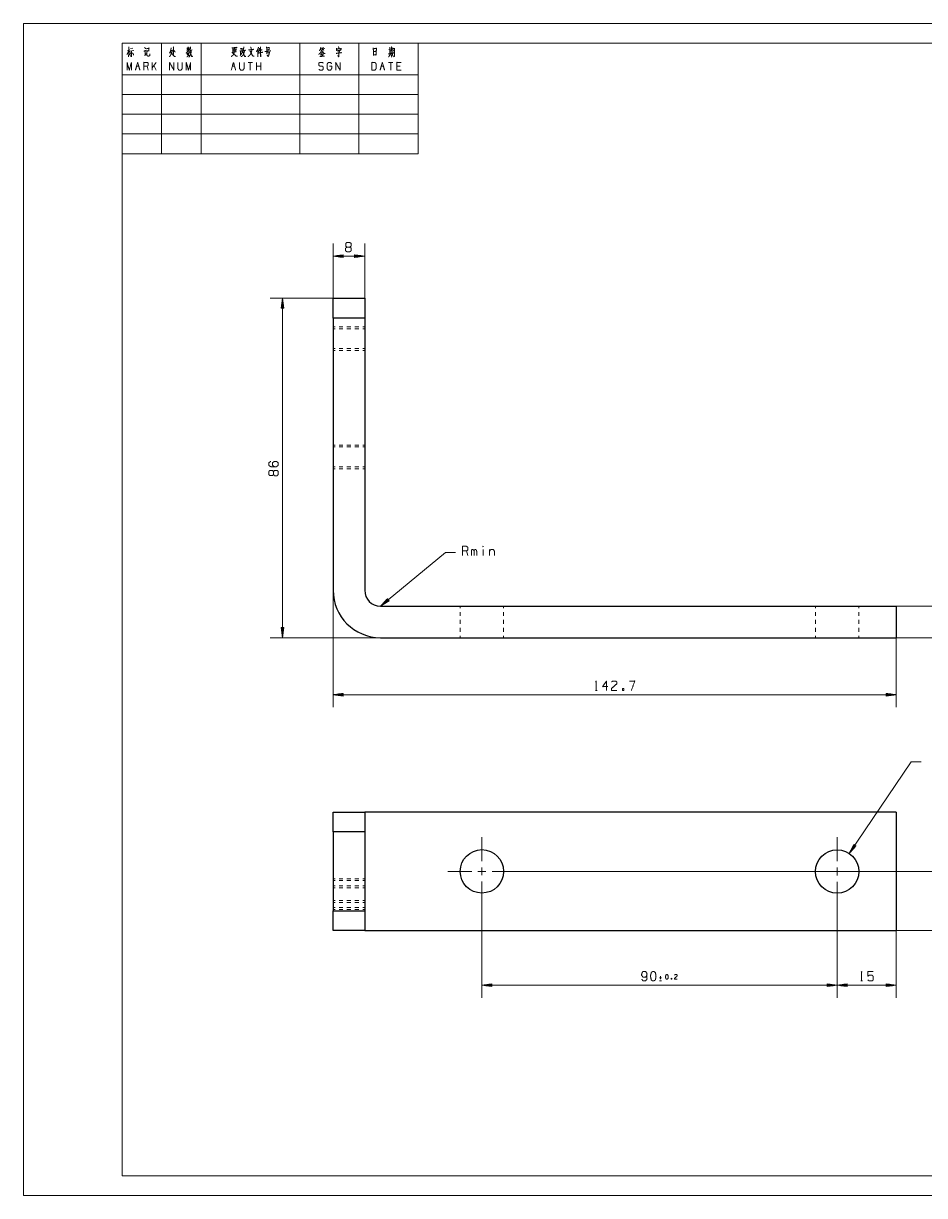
# Model space of a CAD drawing. Header units: millimetres. Extents: x 0 to 420, y 0 to 297.
# Drawn here: x 0 to 228.3, y 0 to 297 of the extents above; entities that cross this region are included whole.
import ezdxf

# ---------------------------------------------------------------- set-up
doc = ezdxf.new("R2010")
doc.units = ezdxf.units.MM
doc.layers.add('1', color=7, linetype='Continuous', true_color=0xffffff)

msp = doc.modelspace()

# ---------------------------------------------------------------- linework, layer by layer
at = {"layer": '1', "color": 132, "linetype": 'Continuous', "lineweight": 18}
for p, q in [((0, 297), (0, 0)), ((420, 297), (0, 297)), ((25, 292), (25, 264)), ((25, 292), (100, 292)), ((25, 292), (100, 292)), ((25, 292), (100, 292)), ((25, 292), (25, 5)), ((415, 292), (25, 292)), ((35, 292), (35, 264)), ((45, 292), (45, 264)), ((70, 292), (70, 264)), ((85, 292), (85, 264)), ((100, 292), (100, 264)), ((25, 284), (100, 284)), ((25, 279), (100, 279)), ((25, 274), (100, 274)), ((25, 269), (100, 269)), ((25, 264), (100, 264)), ((25, 5), (415, 5)), ((0, 0), (420, 0))]:
    msp.add_line(p, q, dxfattribs=at)
at = {"layer": '1', "color": 95, "linetype": 'Continuous', "lineweight": 18}
for p, q in [((26.34, 290.18), (26.96, 290.3)), ((26.7, 289.95), (26.92, 289.68)), ((26.99, 289.99), (27.95, 290.14)), ((27.13, 290.61), (27.71, 290.74)), ((41.34, 290.22), (42.13, 290.38)), ((42.25, 290.16), (42.79, 290.28)), ((53.17, 290.09), (53.7, 290.18)), ((54.91, 288.87), (55.37, 289.43)), ((75.25, 290.57), (75.67, 290.63)), ((75.35, 290.55), (75.45, 290.24)), ((75.83, 289.64), (75.37, 289.56)), ((75.82, 290.51), (76.35, 290.61)), ((75.98, 290.49), (76.11, 290.16)), ((92.56, 290.43), (93.43, 290.55)), ((92.84, 290.07), (93.11, 290.14)), ((92.86, 289.72), (93.09, 289.78)), ((93.6, 290.05), (93.85, 290.12)), ((28.66, 286.17), (29.22, 286.17)), ((31.62, 285.18), (31.34, 286.17)), ((33.59, 287.14), (32.63, 285.78)), ((32.63, 285.18), (32.63, 287.14)), ((33.59, 285.18), (33.04, 286.36)), ((52.94, 286.17), (53.49, 286.17)), ((58.02, 287.14), (56.9, 287.14)), ((57.46, 287.14), (57.46, 285.18)), ((59.02, 285.18), (59.02, 287.14)), ((60.14, 286.17), (59.02, 286.17)), ((60.14, 285.18), (60.14, 287.14)), ((90.65, 286.17), (91.2, 286.17)), ((93.6, 287.14), (92.49, 287.14)), ((93.05, 287.14), (93.05, 285.18)), ((95.45, 286.17), (94.61, 286.17)), ((113.51, 162.15), (113.51, 163.72)), ((116.46, 163.72), (116.46, 162.15)), ((118.06, 163.72), (118.06, 162.15)), ((112.58, 162.15), (112.24, 163.35)), ((144.9, 128), (145.33, 128)), ((161.7, 55.2), (161.14, 55.2)), ((161.14, 54.41), (161.7, 54.41)), ((161.42, 55.6), (161.42, 54.8)), ((212.17, 54.39), (212.6, 54.39))]:
    msp.add_line(p, q, dxfattribs=at)
at = {"layer": '1', "color": 13, "linetype": 'Continuous', "lineweight": 18}
for p, q in [((78.46, 227.36), (78.46, 241.22)), ((86.46, 227.36), (86.46, 241.22)), ((81, 238.38), (78.46, 238.04)), ((78.46, 238.04), (81, 237.71)), ((86.46, 238.04), (78.46, 238.04)), ((81, 238.07), (78.66, 238.07)), ((81, 238.02), (78.66, 238.02)), ((81, 238.12), (79.04, 238.12)), ((81, 237.97), (79.04, 237.97)), ((81, 238.17), (79.43, 238.17)), ((81, 237.91), (79.43, 237.91)), ((81, 238.22), (79.81, 238.22)), ((81, 237.86), (79.81, 237.86)), ((81, 238.27), (80.2, 238.27)), ((81, 237.81), (80.2, 237.81)), ((81, 238.32), (80.59, 238.32)), ((81, 237.76), (80.59, 237.76)), ((81, 238.37), (80.97, 238.37)), ((81, 238.37), (80.97, 238.37)), ((81, 237.71), (80.97, 237.71)), ((81, 237.71), (80.97, 237.71)), ((81, 237.71), (81, 238.38)), ((83.92, 238.38), (83.92, 237.71)), ((86.46, 238.04), (83.92, 238.38)), ((83.92, 238.37), (83.96, 238.37)), ((83.92, 238.37), (83.96, 238.37)), ((83.92, 238.32), (84.34, 238.32)), ((83.92, 238.27), (84.73, 238.27)), ((83.92, 238.22), (85.11, 238.22)), ((83.92, 238.17), (85.5, 238.17)), ((83.92, 238.12), (85.89, 238.12)), ((83.92, 238.07), (86.27, 238.07)), ((83.92, 237.71), (86.46, 238.04)), ((83.92, 238.02), (86.27, 238.02)), ((83.92, 237.97), (85.89, 237.97)), ((83.92, 237.91), (85.5, 237.91)), ((83.92, 237.86), (85.11, 237.86)), ((83.92, 237.81), (84.73, 237.81)), ((83.92, 237.76), (84.34, 237.76)), ((83.92, 237.71), (83.96, 237.71)), ((83.92, 237.71), (83.96, 237.71)), ((78.46, 227.36), (62.47, 227.36)), ((65.64, 227.36), (65.31, 224.82)), ((65.47, 224.82), (65.47, 226.01)), ((65.52, 224.82), (65.52, 226.39)), ((65.57, 224.82), (65.57, 226.78)), ((65.62, 224.82), (65.62, 227.16)), ((65.98, 224.82), (65.64, 227.36)), ((65.64, 227.36), (65.64, 141.36)), ((65.67, 224.82), (65.67, 227.16)), ((65.72, 224.82), (65.72, 226.78)), ((65.77, 224.82), (65.77, 226.39)), ((65.82, 224.82), (65.82, 226.01)), ((65.31, 224.82), (65.31, 224.85)), ((65.31, 224.82), (65.31, 224.85)), ((65.31, 224.82), (65.98, 224.82)), ((65.36, 224.82), (65.36, 225.23)), ((65.42, 224.82), (65.42, 225.62)), ((65.87, 224.82), (65.87, 225.62)), ((65.92, 224.82), (65.92, 225.23)), ((65.97, 224.82), (65.97, 224.85)), ((65.97, 224.82), (65.97, 224.85)), ((106.93, 162.96), (90.46, 149.36)), ((109.47, 162.96), (106.93, 162.96)), ((78.46, 153.36), (78.46, 123.74)), ((92.21, 151.23), (90.46, 149.36)), ((90.46, 149.36), (92.64, 150.72)), ((92.41, 150.99), (90.6, 149.5)), ((92.44, 150.95), (90.63, 149.46)), ((92.37, 151.03), (90.86, 149.78)), ((92.47, 150.92), (90.96, 149.67)), ((92.34, 151.07), (91.13, 150.07)), ((92.5, 150.88), (91.29, 149.87)), ((92.31, 151.11), (91.39, 150.35)), ((92.54, 150.84), (91.62, 150.08)), ((92.28, 151.15), (91.66, 150.64)), ((92.24, 151.19), (91.92, 150.92)), ((92.57, 150.8), (91.95, 150.29)), ((92.21, 151.23), (92.19, 151.21)), ((92.21, 151.23), (92.19, 151.21)), ((92.64, 150.72), (92.21, 151.23)), ((92.6, 150.76), (92.28, 150.49)), ((92.63, 150.72), (92.61, 150.7)), ((92.63, 150.72), (92.61, 150.7)), ((221.14, 149.36), (238.2, 149.36)), ((65.31, 143.9), (65.31, 143.86)), ((65.31, 143.9), (65.31, 143.86)), ((65.31, 143.9), (65.64, 141.36)), ((65.98, 143.9), (65.31, 143.9)), ((65.36, 143.9), (65.36, 143.48)), ((65.42, 143.9), (65.42, 143.09)), ((65.47, 143.9), (65.47, 142.71)), ((65.52, 143.9), (65.52, 142.32)), ((65.57, 143.9), (65.57, 141.93)), ((65.62, 143.9), (65.62, 141.55)), ((65.64, 141.36), (65.98, 143.9)), ((65.67, 143.9), (65.67, 141.55)), ((65.72, 143.9), (65.72, 141.93)), ((65.77, 143.9), (65.77, 142.32)), ((65.82, 143.9), (65.82, 142.71)), ((65.87, 143.9), (65.87, 143.09)), ((65.92, 143.9), (65.92, 143.48)), ((65.97, 143.9), (65.97, 143.86)), ((65.97, 143.9), (65.97, 143.86)), ((90.46, 141.36), (62.47, 141.36)), ((221.14, 141.36), (221.14, 123.74)), ((221.14, 141.36), (238.2, 141.36)), ((81, 127.25), (78.46, 126.91)), ((78.46, 126.91), (81, 126.58)), ((221.14, 126.91), (78.46, 126.91)), ((81, 126.94), (78.66, 126.94)), ((81, 126.89), (78.66, 126.89)), ((81, 126.99), (79.04, 126.99)), ((81, 126.83), (79.04, 126.83)), ((81, 127.04), (79.43, 127.04)), ((81, 126.78), (79.43, 126.78)), ((81, 127.09), (79.81, 127.09)), ((81, 126.73), (79.81, 126.73)), ((81, 127.14), (80.2, 127.14)), ((81, 126.68), (80.2, 126.68)), ((81, 127.19), (80.59, 127.19)), ((81, 126.63), (80.59, 126.63)), ((81, 127.24), (80.97, 127.24)), ((81, 127.24), (80.97, 127.24)), ((81, 126.58), (80.97, 126.58)), ((81, 126.58), (80.97, 126.58)), ((81, 126.58), (81, 127.25)), ((218.6, 127.25), (218.6, 126.58)), ((221.14, 126.91), (218.6, 127.25)), ((218.6, 127.24), (218.63, 127.24)), ((218.6, 127.24), (218.63, 127.24)), ((218.6, 127.19), (219.01, 127.19)), ((218.6, 127.14), (219.4, 127.14)), ((218.6, 127.09), (219.79, 127.09)), ((218.6, 127.04), (220.17, 127.04)), ((218.6, 126.99), (220.56, 126.99)), ((218.6, 126.94), (220.94, 126.94)), ((218.6, 126.58), (221.14, 126.91)), ((218.6, 126.89), (220.94, 126.89)), ((218.6, 126.83), (220.56, 126.83)), ((218.6, 126.78), (220.17, 126.78)), ((218.6, 126.73), (219.79, 126.73)), ((218.6, 126.68), (219.4, 126.68)), ((218.6, 126.63), (219.01, 126.63)), ((218.6, 126.58), (218.63, 126.58)), ((218.6, 126.58), (218.63, 126.58)), ((209.24, 86.67), (224.92, 109.91)), ((224.92, 109.91), (227.46, 109.91)), ((210.39, 88.96), (209.24, 86.67)), ((209.24, 86.67), (210.94, 88.59)), ((210.64, 88.79), (209.33, 86.84)), ((210.69, 88.76), (209.37, 86.81)), ((210.6, 88.82), (209.5, 87.19)), ((210.73, 88.73), (209.63, 87.1)), ((210.56, 88.84), (209.68, 87.54)), ((210.52, 88.87), (209.85, 87.89)), ((210.77, 88.7), (209.89, 87.4)), ((210.47, 88.9), (210.03, 88.23)), ((210.81, 88.67), (210.15, 87.69)), ((210.43, 88.93), (210.2, 88.58)), ((210.39, 88.96), (210.37, 88.93)), ((210.39, 88.96), (210.37, 88.93)), ((210.94, 88.59), (210.39, 88.96)), ((210.85, 88.65), (210.4, 87.98)), ((210.9, 88.62), (210.66, 88.27)), ((210.94, 88.59), (210.92, 88.56)), ((210.94, 88.59), (210.92, 88.56)), ((124.84, 82.15), (247.03, 82.15)), ((116.17, 73.47), (116.17, 50.13)), ((206.17, 73.43), (206.17, 50.13)), ((206.17, 73.43), (206.17, 50.13)), ((221.14, 67.15), (221.14, 50.13)), ((221.14, 67.15), (247.03, 67.15)), ((118.71, 53.64), (116.17, 53.3)), ((118.71, 53.48), (117.52, 53.48)), ((118.71, 53.53), (117.9, 53.53)), ((118.71, 53.58), (118.29, 53.58)), ((118.71, 53.63), (118.68, 53.63)), ((118.71, 53.63), (118.68, 53.63)), ((118.71, 52.97), (118.71, 53.64)), ((203.63, 53.64), (203.63, 52.97)), ((206.17, 53.3), (203.63, 53.64)), ((203.63, 53.63), (203.66, 53.63)), ((203.63, 53.63), (203.66, 53.63)), ((203.63, 53.58), (204.05, 53.58)), ((203.63, 53.53), (204.43, 53.53)), ((203.63, 53.48), (204.82, 53.48)), ((208.71, 53.64), (206.17, 53.3)), ((208.71, 53.48), (207.52, 53.48)), ((208.71, 53.53), (207.9, 53.53)), ((208.71, 53.58), (208.29, 53.58)), ((208.71, 53.63), (208.68, 53.63)), ((208.71, 53.63), (208.68, 53.63)), ((208.71, 52.97), (208.71, 53.64)), ((218.6, 53.64), (218.6, 52.97)), ((221.14, 53.3), (218.6, 53.64)), ((218.6, 53.63), (218.63, 53.63)), ((218.6, 53.63), (218.63, 53.63)), ((218.6, 53.58), (219.01, 53.58)), ((218.6, 53.53), (219.4, 53.53)), ((218.6, 53.48), (219.79, 53.48)), ((116.17, 53.3), (118.71, 52.97)), ((206.17, 53.3), (116.17, 53.3)), ((118.71, 53.33), (116.36, 53.33)), ((118.71, 53.28), (116.36, 53.28)), ((118.71, 53.38), (116.75, 53.38)), ((118.71, 53.22), (116.75, 53.22)), ((118.71, 53.43), (117.13, 53.43)), ((118.71, 53.17), (117.13, 53.17)), ((118.71, 53.12), (117.52, 53.12)), ((118.71, 53.07), (117.9, 53.07)), ((118.71, 53.02), (118.29, 53.02)), ((118.71, 52.97), (118.68, 52.97)), ((118.71, 52.97), (118.68, 52.97)), ((203.63, 53.43), (205.2, 53.43)), ((203.63, 53.38), (205.59, 53.38)), ((203.63, 53.33), (205.98, 53.33)), ((203.63, 52.97), (206.17, 53.3)), ((203.63, 53.28), (205.98, 53.28)), ((203.63, 53.22), (205.59, 53.22)), ((203.63, 53.17), (205.2, 53.17)), ((203.63, 53.12), (204.82, 53.12)), ((203.63, 53.07), (204.43, 53.07)), ((203.63, 53.02), (204.05, 53.02)), ((203.63, 52.97), (203.66, 52.97)), ((203.63, 52.97), (203.66, 52.97)), ((206.17, 53.3), (208.71, 52.97)), ((206.17, 53.3), (221.14, 53.3)), ((208.71, 53.33), (206.36, 53.33)), ((208.71, 53.28), (206.36, 53.28)), ((208.71, 53.38), (206.75, 53.38)), ((208.71, 53.22), (206.75, 53.22)), ((208.71, 53.43), (207.13, 53.43)), ((208.71, 53.17), (207.13, 53.17)), ((208.71, 53.12), (207.52, 53.12)), ((208.71, 53.07), (207.9, 53.07)), ((208.71, 53.02), (208.29, 53.02)), ((208.71, 52.97), (208.68, 52.97)), ((208.71, 52.97), (208.68, 52.97)), ((218.6, 53.43), (220.17, 53.43)), ((218.6, 53.38), (220.56, 53.38)), ((218.6, 53.33), (220.94, 53.33)), ((218.6, 52.97), (221.14, 53.3)), ((218.6, 53.28), (220.94, 53.28)), ((218.6, 53.22), (220.56, 53.22)), ((218.6, 53.17), (220.17, 53.17)), ((218.6, 53.12), (219.79, 53.12)), ((218.6, 53.07), (219.4, 53.07)), ((218.6, 53.02), (219.01, 53.02)), ((218.6, 52.97), (218.63, 52.97)), ((218.6, 52.97), (218.63, 52.97))]:
    msp.add_line(p, q, dxfattribs=at)
at = {"layer": '1', "color": 30, "linetype": 'Continuous', "lineweight": 25}
for p, q in [((78.46, 227.36), (86.46, 227.36)), ((78.46, 222.36), (78.46, 227.36)), ((86.46, 227.36), (86.46, 222.36)), ((86.46, 222.36), (78.46, 222.36)), ((78.46, 222.36), (78.46, 153.36)), ((86.46, 222.36), (86.46, 153.36)), ((90.46, 149.36), (221.14, 149.36)), ((221.14, 149.36), (221.14, 141.36)), ((90.46, 141.36), (221.14, 141.36)), ((78.46, 92.15), (78.46, 97.15)), ((78.46, 97.15), (86.46, 97.15)), ((86.46, 97.15), (86.46, 92.15)), ((221.14, 97.15), (90.46, 97.15)), ((221.14, 97.15), (221.14, 67.15)), ((78.46, 92.15), (78.46, 72.15)), ((86.46, 92.15), (78.46, 92.15)), ((86.46, 92.15), (86.46, 72.15)), ((78.46, 67.15), (78.46, 72.15)), ((78.46, 72.15), (86.46, 72.15)), ((86.46, 72.15), (86.46, 67.15)), ((86.46, 67.15), (78.46, 67.15)), ((90.46, 67.15), (221.14, 67.15))]:
    msp.add_line(p, q, dxfattribs=at)
at = {"layer": '1', "color": 43, "linetype": 'Continuous', "lineweight": 18}
for p, q in [((78.96, 220.12), (78.46, 220.12)), ((80.96, 220.12), (79.96, 220.12)), ((82.96, 220.12), (81.96, 220.12)), ((84.96, 220.12), (83.96, 220.12)), ((86.46, 220.12), (85.96, 220.12)), ((78.96, 219.62), (78.46, 219.62)), ((80.96, 219.62), (79.96, 219.62)), ((82.96, 219.62), (81.96, 219.62)), ((84.96, 219.62), (83.96, 219.62)), ((86.46, 219.62), (85.96, 219.62)), ((78.46, 214.62), (78.96, 214.62)), ((78.96, 214.12), (78.46, 214.12)), ((79.96, 214.62), (80.96, 214.62)), ((80.96, 214.12), (79.96, 214.12)), ((81.96, 214.62), (82.96, 214.62)), ((82.96, 214.12), (81.96, 214.12)), ((83.96, 214.62), (84.96, 214.62)), ((84.96, 214.12), (83.96, 214.12)), ((85.96, 214.62), (86.46, 214.62)), ((86.46, 214.12), (85.96, 214.12)), ((78.96, 190.18), (78.46, 190.18)), ((80.96, 190.18), (79.96, 190.18)), ((82.96, 190.18), (81.96, 190.18)), ((84.96, 190.18), (83.96, 190.18)), ((86.46, 190.18), (85.96, 190.18)), ((78.96, 189.68), (78.46, 189.68)), ((80.96, 189.68), (79.96, 189.68)), ((82.96, 189.68), (81.96, 189.68)), ((84.96, 189.68), (83.96, 189.68)), ((86.46, 189.68), (85.96, 189.68)), ((78.46, 184.68), (78.96, 184.68)), ((78.96, 184.18), (78.46, 184.18)), ((79.96, 184.68), (80.96, 184.68)), ((80.96, 184.18), (79.96, 184.18)), ((81.96, 184.68), (82.96, 184.68)), ((82.96, 184.18), (81.96, 184.18)), ((83.96, 184.68), (84.96, 184.68)), ((84.96, 184.18), (83.96, 184.18)), ((85.96, 184.68), (86.46, 184.68)), ((86.46, 184.18), (85.96, 184.18)), ((110.67, 149.36), (110.67, 148.86)), ((121.67, 148.86), (121.67, 149.36)), ((200.67, 149.36), (200.67, 148.86)), ((211.67, 148.86), (211.67, 149.36)), ((110.67, 147.86), (110.67, 146.86)), ((110.67, 145.86), (110.67, 144.86)), ((121.67, 146.86), (121.67, 147.86)), ((121.67, 144.86), (121.67, 145.86)), ((200.67, 147.86), (200.67, 146.86)), ((200.67, 145.86), (200.67, 144.86)), ((211.67, 146.86), (211.67, 147.86)), ((211.67, 144.86), (211.67, 145.86)), ((110.67, 143.86), (110.67, 142.86)), ((121.67, 142.86), (121.67, 143.86)), ((200.67, 143.86), (200.67, 142.86)), ((211.67, 142.86), (211.67, 143.86)), ((110.67, 141.86), (110.67, 141.36)), ((121.67, 141.36), (121.67, 141.86)), ((200.67, 141.86), (200.67, 141.36)), ((211.67, 141.36), (211.67, 141.86)), ((78.96, 80.29), (78.46, 80.29)), ((80.96, 80.29), (79.96, 80.29)), ((82.96, 80.29), (81.96, 80.29)), ((84.96, 80.29), (83.96, 80.29)), ((86.46, 80.29), (85.96, 80.29)), ((78.96, 79.79), (78.46, 79.79)), ((78.96, 78.45), (78.46, 78.45)), ((78.96, 77.95), (78.46, 77.95)), ((80.96, 79.79), (79.96, 79.79)), ((80.96, 78.45), (79.96, 78.45)), ((80.96, 77.95), (79.96, 77.95)), ((82.96, 79.79), (81.96, 79.79)), ((82.96, 78.45), (81.96, 78.45)), ((82.96, 77.95), (81.96, 77.95)), ((84.96, 79.79), (83.96, 79.79)), ((84.96, 78.45), (83.96, 78.45)), ((84.96, 77.95), (83.96, 77.95)), ((86.46, 79.79), (85.96, 79.79)), ((86.46, 78.45), (85.96, 78.45)), ((86.46, 77.95), (85.96, 77.95)), ((78.46, 74.79), (78.96, 74.79)), ((78.96, 74.29), (78.46, 74.29)), ((79.96, 74.79), (80.96, 74.79)), ((80.96, 74.29), (79.96, 74.29)), ((81.96, 74.79), (82.96, 74.79)), ((82.96, 74.29), (81.96, 74.29)), ((83.96, 74.79), (84.96, 74.79)), ((84.96, 74.29), (83.96, 74.29)), ((85.96, 74.79), (86.46, 74.79)), ((86.46, 74.29), (85.96, 74.29)), ((78.46, 72.95), (78.96, 72.95)), ((78.96, 72.45), (78.46, 72.45)), ((79.96, 72.95), (80.96, 72.95)), ((80.96, 72.45), (79.96, 72.45)), ((81.96, 72.95), (82.96, 72.95)), ((82.96, 72.45), (81.96, 72.45)), ((83.96, 72.95), (84.96, 72.95)), ((84.96, 72.45), (83.96, 72.45)), ((85.96, 72.95), (86.46, 72.95)), ((86.46, 72.45), (85.96, 72.45))]:
    msp.add_line(p, q, dxfattribs=at)
at = {"layer": '1', "color": 252, "linetype": 'Continuous', "lineweight": 18}
for p, q in [((116.17, 84.74), (116.17, 90.82)), ((206.17, 84.7), (206.17, 90.78)), ((113.58, 82.15), (107.49, 82.15)), ((115.17, 82.15), (117.17, 82.15)), ((116.17, 81.15), (116.17, 83.15)), ((118.76, 82.15), (124.84, 82.15)), ((203.58, 82.11), (197.49, 82.11)), ((205.17, 82.11), (207.17, 82.11)), ((206.17, 81.1), (206.17, 83.11)), ((208.76, 82.11), (214.84, 82.11)), ((116.17, 79.56), (116.17, 73.47)), ((206.17, 79.52), (206.17, 73.43))]:
    msp.add_line(p, q, dxfattribs=at)
at = {"layer": '1', "color": 30, "linetype": 'Continuous', "lineweight": 25}
for centre in [(116.17, 82.15), (206.17, 82.11)]:
    msp.add_circle(centre, 5.5, dxfattribs=at)
for radius in [12, 4]:
    msp.add_arc((90.46, 153.36), radius, 180, 270, dxfattribs=at)
at = {"layer": '1', "color": 95, "linetype": 'Continuous', "lineweight": 18}
for points, knots in [([(26.67, 291.07), (26.66, 288.89), (26.63, 288.5), (26.61, 288.71), (26.64, 288.94)], [0, 0, 0.723303, 0.854546, 0.923601, 1, 1]), ([(41.73, 291.07), (41.76, 290.92), (41.76, 289.78), (41.73, 289.93), (41.76, 290.05)], [0, 0, 0.094654, 0.823636, 0.91829, 1, 1]), ([(42.33, 291.11), (42.33, 290.98), (42.32, 290.76), (42.27, 290.47), (42.23, 290.16), (42.17, 289.91), (42.1, 289.68), (42.08, 289.62)], [0, 0, 0.081852, 0.232243, 0.425429, 0.63211, 0.800313, 0.957953, 1, 1]), ([(60.08, 291.07), (60.12, 290.98), (60.09, 291.03), (60.11, 288.54), (60.09, 288.73), (60.11, 289.04)], [0, 0, 0.029975, 0.04619, 0.840789, 0.900562, 1, 1]), ([(61.57, 291.07), (61.63, 290.82), (61.63, 290.09), (61.63, 290.28), (62.33, 290.38), (62.21, 290.38), (62.24, 290.9), (62.26, 290.98), (62.29, 290.92), (62.19, 290.9), (61.63, 290.82)], [0, 0, 0.076614, 0.294117, 0.350048, 0.563214, 0.598361, 0.753971, 0.779215, 0.799829, 0.831205, 1, 1]), ([(79.78, 291.09), (79.89, 290.96), (79.93, 290.86), (79.96, 290.69)], [0, 0, 0.364604, 0.619196, 1, 1]), ([(93.21, 291.11), (93.24, 290.98), (93.19, 289.37)], [0, 0, 0.073211, 1, 1]), ([(26.67, 290.16), (26.6, 289.91), (26.48, 289.62), (26.35, 289.35), (26.23, 289.14)], [0, 0, 0.233514, 0.515368, 0.78555, 1, 1]), ([(27.18, 289.66), (27.17, 289.58), (26.86, 288.96)], [0, 0, 0.108202, 1, 1]), ([(27.37, 289.99), (27.42, 289.87), (27.42, 288.83), (27.4, 288.6), (27.39, 288.52), (27.11, 288.85), (27.39, 288.56)], [0, 0, 0.056947, 0.504404, 0.603051, 0.639405, 0.826366, 1, 1]), ([(27.61, 289.58), (27.87, 289.16), (27.92, 289), (27.81, 289.27)], [0, 0, 0.516563, 0.696901, 1, 1]), ([(30.53, 289.99), (30.92, 290.09), (30.86, 290.16), (30.83, 288.96), (30.77, 288.83), (31.12, 289.41)], [0, 0, 0.158008, 0.19221, 0.673433, 0.728446, 1, 1]), ([(30.7, 290.88), (30.87, 290.72), (30.92, 290.63), (30.92, 290.53), (30.9, 290.67)], [0, 0, 0.413146, 0.573572, 0.750721, 1, 1]), ([(31.19, 290.63), (31.87, 290.74), (31.82, 290.8), (31.73, 290.05), (31.82, 290.05), (31.25, 289.99)], [0, 0, 0.313958, 0.349012, 0.694882, 0.735357, 1, 1]), ([(31.22, 290.22), (31.25, 289.91), (31.25, 289.2), (31.27, 288.98), (31.3, 288.87), (31.34, 288.81), (31.41, 288.77), (31.53, 288.75), (31.66, 288.73), (32.03, 288.79), (32, 289.33), (32, 288.79)], [0, 0, 0.097093, 0.316208, 0.387239, 0.42073, 0.444406, 0.470581, 0.507596, 0.549105, 0.664641, 0.832445, 1, 1]), ([(37.43, 290.84), (37.42, 290.72), (37.34, 290.3), (37.26, 290.01), (37.18, 289.8), (37.09, 289.6), (37.01, 289.43)], [0, 0, 0.084498, 0.36853, 0.573114, 0.721457, 0.873368, 1, 1]), ([(37.28, 290.09), (37.75, 290.18), (37.71, 290.22), (37.68, 290.03), (37.62, 289.76), (37.56, 289.6), (37.48, 289.37), (37.4, 289.18), (37.28, 288.98), (37.2, 288.81), (37.02, 288.56)], [0, 0, 0.202443, 0.228131, 0.308408, 0.425631, 0.500403, 0.604281, 0.689483, 0.790714, 0.870506, 1, 1]), ([(37.28, 289.8), (38.22, 288.62), (38.56, 288.65), (38.54, 288.65), (38.24, 288.67), (38.08, 288.81)], [0, 0, 0.632183, 0.773704, 0.779845, 0.909108, 1, 1]), ([(37.97, 291.05), (38.02, 290.94), (38, 290.84), (37.99, 289.12), (37.97, 289.23), (38, 289.45)], [0, 0, 0.049543, 0.095606, 0.852767, 0.898838, 1, 1]), ([(38.1, 290.16), (38.13, 290.14), (38.4, 289.8), (38.47, 289.68)], [0, 0, 0.059448, 0.761031, 1, 1]), ([(41.75, 290.24), (41.62, 290.01), (41.48, 289.8), (41.35, 289.64), (41.22, 289.49)], [0, 0, 0.287221, 0.555142, 0.786181, 1, 1]), ([(41.34, 289.31), (41.97, 289.45), (41.98, 289.64), (41.98, 289.56), (41.91, 289.31), (41.81, 289.04), (41.7, 288.83), (41.59, 288.71), (41.48, 288.58), (41.41, 288.52)], [0, 0, 0.30447, 0.39258, 0.431622, 0.553714, 0.689469, 0.798362, 0.878841, 0.954752, 1, 1]), ([(41.43, 290.8), (41.56, 290.57), (41.59, 290.43)], [0, 0, 0.640221, 1, 1]), ([(41.72, 289.66), (41.56, 289.08), (41.66, 289.04), (41.78, 289), (41.89, 288.94), (42.04, 288.85)], [0, 0, 0.5291, 0.62629, 0.735524, 0.852093, 1, 1]), ([(41.76, 290.2), (41.94, 290.07), (42.03, 289.97)], [0, 0, 0.613122, 1, 1]), ([(42.03, 290.92), (42.03, 290.82), (41.91, 290.34)], [0, 0, 0.174301, 1, 1]), ([(42.54, 290.16), (42.49, 289.8), (42.45, 289.56), (42.41, 289.35), (42.35, 289.16), (42.23, 288.91), (42.13, 288.73), (42.01, 288.56), (41.92, 288.48)], [0, 0, 0.19438, 0.332636, 0.448614, 0.555649, 0.70616, 0.822692, 0.933847, 1, 1]), ([(42.22, 289.89), (42.25, 289.85), (42.39, 289.27), (42.49, 289), (42.6, 288.71), (42.63, 288.65), (42.85, 288.67), (42.63, 288.69), (42.55, 288.81)], [0, 0, 0.026721, 0.341749, 0.493483, 0.655465, 0.691641, 0.80784, 0.924039, 1, 1]), ([(53.44, 290.84), (53.42, 290.18), (53.41, 289.85), (53.39, 289.66), (53.38, 289.56), (53.36, 289.43), (53.32, 289.31), (53.27, 289.2), (53.14, 289.02), (53, 288.85), (52.79, 288.73), (52.69, 288.67), (52.65, 288.65)], [0, 0, 0.263783, 0.395771, 0.470171, 0.511786, 0.56157, 0.614019, 0.658777, 0.749614, 0.837596, 0.932985, 0.980677, 1, 1]), ([(52.76, 290.82), (52.82, 290.78), (52.85, 290.8), (54.11, 290.94), (54.07, 290.96), (53.92, 290.92)], [0, 0, 0.045522, 0.068286, 0.872626, 0.90344, 1, 1]), ([(52.82, 289.6), (52.89, 289.6), (53.17, 289.37), (53.41, 289.16), (53.63, 288.98), (53.9, 288.71), (54.23, 288.75), (53.92, 288.71), (53.82, 288.79)], [0, 0, 0.033467, 0.197839, 0.340788, 0.472468, 0.649452, 0.797921, 0.939753, 1, 1]), ([(53, 290.59), (53.04, 290.41), (53.04, 289.66), (53.03, 289.7), (53.89, 289.85), (53.8, 289.85), (53.89, 290.63), (53.92, 290.57), (53.87, 290.53), (53.04, 290.43)], [0, 0, 0.051663, 0.252803, 0.264656, 0.500971, 0.524672, 0.738301, 0.756829, 0.773117, 1, 1]), ([(54.88, 290.57), (55.47, 290.67), (55.41, 290.74), (55.34, 290.01), (55.41, 290.01), (54.97, 289.93), (54.94, 290.12), (54.97, 289.89), (54.96, 288.96)], [0, 0, 0.181366, 0.207406, 0.429567, 0.451891, 0.588199, 0.645735, 0.715777, 1, 1]), ([(55.98, 290.12), (55.98, 289.99), (55.92, 289.66), (55.86, 289.47), (55.81, 289.31), (55.73, 289.16), (55.65, 289.02), (55.54, 288.87), (55.31, 288.67), (55.13, 288.58)], [0, 0, 0.067236, 0.249298, 0.354996, 0.450079, 0.537949, 0.629663, 0.725721, 0.894899, 1, 1]), ([(55.85, 291.05), (55.82, 290.8), (55.73, 290.47), (55.62, 290.12), (55.53, 289.89), (55.47, 289.72), (55.41, 289.58)], [0, 0, 0.162457, 0.385014, 0.625897, 0.784413, 0.898493, 1, 1]), ([(55.54, 289.8), (55.59, 289.78), (56.04, 288.67), (56.32, 288.65), (56.06, 288.71), (55.98, 288.83)], [0, 0, 0.024909, 0.644018, 0.787117, 0.926016, 1, 1]), ([(55.62, 290.07), (56.27, 290.2), (56.2, 290.22), (56.08, 290.18)], [0, 0, 0.769962, 0.857327, 1, 1]), ([(57.88, 290.32), (57.88, 290.2), (57.81, 289.91), (57.74, 289.68), (57.65, 289.43), (57.52, 289.23), (57.5, 289.18), (57.42, 289.08), (57.31, 288.94), (57.18, 288.81), (57.06, 288.69), (56.93, 288.58)], [0, 0, 0.060656, 0.206644, 0.323463, 0.452143, 0.571976, 0.593424, 0.659716, 0.74639, 0.834816, 0.918178, 1, 1]), ([(57.02, 290.28), (58.29, 290.43), (58.21, 290.45), (58.12, 290.41)], [0, 0, 0.872478, 0.933903, 1, 1]), ([(57.34, 290.05), (57.4, 290.01), (58.1, 288.75), (58.43, 288.69), (58.12, 288.77), (58.02, 288.89)], [0, 0, 0.030854, 0.652647, 0.79375, 0.930716, 1, 1]), ([(57.56, 291.03), (57.66, 290.84), (57.71, 290.72), (57.74, 290.59)], [0, 0, 0.450481, 0.729637, 1, 1]), ([(59.55, 290.98), (59.48, 290.72), (59.38, 290.47), (59.26, 290.24), (59.14, 290.05), (59, 289.85)], [0, 0, 0.21836, 0.428744, 0.629221, 0.801494, 1, 1]), ([(59.38, 290.41), (59.39, 289.16), (59.39, 288.56), (59.38, 288.69), (59.39, 288.91)], [0, 0, 0.565717, 0.839123, 0.896086, 1, 1]), ([(59.57, 289.49), (60.61, 289.7), (60.53, 289.72), (60.4, 289.66)], [0, 0, 0.826976, 0.886334, 1, 1]), ([(59.8, 290.72), (59.76, 290.38), (59.7, 290.09), (59.64, 289.89), (59.6, 289.76)], [0, 0, 0.34211, 0.644851, 0.86512, 1, 1]), ([(59.8, 290.14), (60.47, 290.32), (60.4, 290.32), (60.28, 290.26)], [0, 0, 0.772509, 0.853435, 1, 1]), ([(61.18, 289.87), (61.37, 289.87), (61.75, 289.91), (62.68, 290.05), (62.58, 290.07), (62.43, 290.03)], [0, 0, 0.10704, 0.322386, 0.855626, 0.914427, 1, 1]), ([(61.73, 289.91), (61.63, 289.41), (61.6, 289.49), (62.38, 289.62), (62.33, 289.7), (62.33, 289.62), (62.24, 289.27), (62.19, 289.04), (62.11, 288.85), (62.05, 288.71), (62.01, 288.6), (61.98, 288.58), (61.72, 289.06), (62, 288.62)], [0, 0, 0.13637, 0.159981, 0.371157, 0.396349, 0.418604, 0.516111, 0.579311, 0.63312, 0.675133, 0.705357, 0.714996, 0.861275, 1, 1]), ([(75.64, 290.3), (75.63, 290.2), (75.39, 289.83), (75.38, 289.78), (75.26, 289.6), (75.06, 289.37), (74.85, 289.16)], [0, 0, 0.074337, 0.387309, 0.418539, 0.575027, 0.79286, 1, 1]), ([(75.37, 290.98), (75.35, 290.84), (75.23, 290.53), (75.13, 290.28), (75.01, 290.07)], [0, 0, 0.148006, 0.485257, 0.758321, 1, 1]), ([(75.12, 288.62), (76.23, 288.73), (76.16, 288.73), (75.99, 288.71)], [0, 0, 0.825897, 0.879998, 1, 1]), ([(75.31, 289.27), (75.38, 289), (75.38, 288.87), (75.37, 289.04)], [0, 0, 0.489807, 0.707975, 1, 1]), ([(75.58, 289.43), (75.64, 289.12), (75.61, 288.96), (75.61, 289.18)], [0, 0, 0.443891, 0.680119, 1, 1]), ([(75.61, 290.16), (76.2, 289.37), (76.43, 289.37), (76.2, 289.39), (76.08, 289.54)], [0, 0, 0.599324, 0.742451, 0.886135, 1, 1]), ([(75.91, 290.98), (75.92, 290.88), (75.75, 290.3)], [0, 0, 0.147218, 1, 1]), ([(75.95, 289.41), (75.95, 289.27), (75.77, 288.69)], [0, 0, 0.19307, 1, 1]), ([(79.2, 289.41), (80.57, 289.6), (80.49, 289.62), (80.28, 289.56)], [0, 0, 0.820202, 0.873508, 1, 1]), ([(79.34, 290.74), (79.34, 290.51), (79.33, 290.34), (79.3, 290.22), (79.27, 290.12)], [0, 0, 0.361949, 0.626223, 0.829034, 1, 1]), ([(79.34, 290.49), (80.57, 290.63), (80.56, 290.67), (80.37, 290.26)], [0, 0, 0.712481, 0.737756, 1, 1]), ([(79.49, 290.07), (80.25, 290.18), (80.21, 290.24), (79.92, 289.72)], [0, 0, 0.533866, 0.586729, 1, 1]), ([(79.87, 289.87), (79.9, 289.76), (79.93, 289.64), (79.94, 289.43), (79.94, 289), (79.93, 288.85), (79.9, 288.65), (79.86, 288.52), (79.64, 288.87), (79.87, 288.56)], [0, 0, 0.049623, 0.1085, 0.204239, 0.404798, 0.471991, 0.568442, 0.629223, 0.820578, 1, 1]), ([(88.61, 290.8), (88.64, 290.59), (88.66, 290.14), (88.67, 289.66), (88.67, 289.6), (88.67, 288.83), (88.67, 288.98), (89.24, 289.1), (89.36, 288.96), (89.39, 289.14), (89.39, 289.39), (89.4, 289.87), (89.42, 290.36), (89.42, 290.78), (89.43, 290.72), (88.66, 290.57)], [0, 0, 0.037589, 0.119519, 0.205166, 0.216331, 0.354043, 0.380097, 0.485125, 0.518622, 0.552532, 0.597196, 0.682843, 0.77221, 0.846648, 0.858119, 1, 1]), ([(88.67, 289.83), (89.24, 289.95), (89.18, 289.97), (89.05, 289.89)], [0, 0, 0.728512, 0.805958, 1, 1]), ([(92.52, 289.25), (93.43, 289.41), (93.38, 289.43), (93.33, 289.37)], [0, 0, 0.873246, 0.919206, 1, 1]), ([(92.86, 289.12), (92.84, 289.02), (92.73, 288.81), (92.62, 288.67), (92.52, 288.56)], [0, 0, 0.157085, 0.51447, 0.781154, 1, 1]), ([(92.8, 290.98), (92.83, 290.86), (92.83, 289.31)], [0, 0, 0.075954, 1, 1]), ([(93.09, 289.18), (93.25, 288.94), (93.25, 288.83), (93.19, 289.02)], [0, 0, 0.497679, 0.671694, 1, 1]), ([(93.55, 290.82), (93.59, 290.59), (93.59, 290.14), (93.57, 289.64), (93.55, 289.33), (93.47, 289), (93.38, 288.79), (93.22, 288.48)], [0, 0, 0.096217, 0.285187, 0.491418, 0.620825, 0.76157, 0.854869, 1, 1]), ([(93.57, 289.52), (93.6, 289.52), (93.84, 289.58)], [0, 0, 0.107799, 1, 1]), ([(93.59, 290.57), (94.03, 290.67), (93.98, 290.74), (93.98, 290.05), (94, 289.12), (93.98, 288.77), (93.97, 288.56), (93.95, 288.5), (93.74, 288.77), (93.94, 288.58)], [0, 0, 0.13308, 0.155522, 0.357051, 0.631901, 0.735808, 0.797028, 0.815849, 0.918301, 1, 1]), ([(26.26, 285.18), (26.26, 287.14), (26.82, 285.18), (27.37, 287.14), (27.37, 285.18)], [0, 0, 0.245192, 0.5, 0.754808, 1, 1]), ([(30.51, 285.18), (30.51, 287.14), (31.34, 287.14), (31.62, 286.96), (31.62, 286.36), (31.34, 286.17), (30.51, 286.17)], [0, 0, 0.400952, 0.571035, 0.639278, 0.761676, 0.829917, 1, 1]), ([(37.01, 285.18), (37.01, 287.14), (38.12, 285.18), (38.12, 287.14)], [0, 0, 0.317574, 0.682426, 1, 1]), ([(39.13, 287.14), (39.13, 285.57), (39.39, 285.18), (39.95, 285.18), (40.24, 285.57), (40.24, 287.14)], [0, 0, 0.337152, 0.438599, 0.557781, 0.662848, 1, 1]), ([(41.25, 285.18), (41.25, 287.14), (41.81, 285.18), (42.36, 287.14), (42.36, 285.18)], [0, 0, 0.245192, 0.5, 0.754808, 1, 1]), ([(54.78, 287.14), (54.78, 285.57), (55.05, 285.18), (55.6, 285.18), (55.89, 285.57), (55.89, 287.14)], [0, 0, 0.337152, 0.438599, 0.557781, 0.662848, 1, 1]), ([(74.85, 285.36), (75.13, 285.18), (75.7, 285.18), (75.98, 285.39), (75.98, 285.97), (75.7, 286.17), (75.15, 286.17), (74.85, 286.36), (74.85, 286.96), (75.15, 287.14), (75.7, 287.14), (75.98, 286.96)], [0, 0, 0.068035, 0.184054, 0.254521, 0.372333, 0.442799, 0.555843, 0.626367, 0.748393, 0.81892, 0.931964, 1, 1]), ([(77.55, 286.17), (78.1, 286.17), (78.1, 285.57), (77.82, 285.18), (77.25, 285.18), (76.97, 285.57), (76.97, 286.75), (77.27, 287.14), (77.81, 287.14), (78.09, 286.75)], [0, 0, 0.103295, 0.214797, 0.304261, 0.410274, 0.499739, 0.718892, 0.809956, 0.910533, 1, 1]), ([(79.11, 285.18), (79.11, 287.14), (80.22, 285.18), (80.22, 287.14)], [0, 0, 0.317574, 0.682426, 1, 1]), ([(88.25, 285.18), (89.07, 285.18), (89.36, 285.57), (89.36, 286.75), (89.07, 287.14), (88.25, 287.14), (88.25, 285.18)], [0, 0, 0.142133, 0.227159, 0.431787, 0.516817, 0.65895, 1, 1]), ([(90.37, 285.18), (90.93, 287.14), (91.48, 285.18)], [0, 0, 0.5, 1, 1]), ([(95.73, 285.18), (94.61, 285.18), (94.61, 287.14), (95.73, 287.14)], [0, 0, 0.265389, 0.734611, 1, 1]), ([(81.98, 240.33), (81.66, 240.56), (81.66, 241.28), (81.98, 241.51), (82.67, 241.51), (83, 241.28), (83, 240.56), (82.67, 240.33), (81.98, 240.33), (81.64, 240.08), (81.64, 239.38), (81.98, 239.13), (82.67, 239.13), (83, 239.36), (83, 240.08), (82.67, 240.33)], [0, 0, 0.047573, 0.136084, 0.183657, 0.267814, 0.317164, 0.405676, 0.455027, 0.539183, 0.590296, 0.675755, 0.726868, 0.811025, 0.860375, 0.948887, 1, 1]), ([(63.6, 184.69), (63.13, 185.01), (63.13, 185.7), (63.6, 186.03), (64.08, 186.03), (64.55, 185.7), (64.55, 185.01), (64.08, 184.69), (62.65, 184.69), (62.18, 185.01), (62.18, 185.7), (62.65, 186.03)], [0, 0, 0.076963, 0.16976, 0.248073, 0.312018, 0.390332, 0.483129, 0.560092, 0.751927, 0.82889, 0.921687, 1, 1]), ([(63.35, 182.73), (63.13, 182.42), (62.4, 182.42), (62.18, 182.73), (62.18, 183.42), (62.4, 183.76), (63.13, 183.76), (63.35, 183.42), (63.35, 182.73), (63.6, 182.4), (64.3, 182.4), (64.55, 182.73), (64.55, 183.42), (64.33, 183.76), (63.6, 183.76), (63.35, 183.42)], [0, 0, 0.047574, 0.136085, 0.183659, 0.267814, 0.317166, 0.405677, 0.455028, 0.539183, 0.590296, 0.675756, 0.726869, 0.811024, 0.860376, 0.948887, 1, 1]), ([(111.23, 162.15), (111.23, 164.52), (112.24, 164.52), (112.58, 164.3), (112.58, 163.57), (112.24, 163.35), (111.23, 163.35)], [0, 0, 0.400951, 0.571035, 0.639278, 0.761674, 0.829917, 1, 1]), ([(113.51, 163.25), (113.56, 163.52), (113.74, 163.7), (113.93, 163.7), (114.11, 163.52), (114.18, 163.25), (114.18, 162.15)], [0, 0, 0.11888, 0.224455, 0.306983, 0.412561, 0.533086, 1, 1]), ([(114.18, 163.25), (114.23, 163.52), (114.41, 163.7), (114.62, 163.7), (114.78, 163.52), (114.85, 163.25), (114.85, 162.15)], [0, 0, 0.118606, 0.223938, 0.31376, 0.413915, 0.534162, 1, 1]), ([(116.46, 164.37), (116.49, 164.47), (116.46, 164.55), (116.42, 164.47), (116.46, 164.37)], [0, 0, 0.280622, 0.49999, 0.719369, 1, 1]), ([(118.06, 163.12), (118.17, 163.42), (118.36, 163.65), (118.61, 163.72), (118.84, 163.72), (119.09, 163.65), (119.28, 163.42), (119.39, 163.12), (119.39, 162.15)], [0, 0, 0.10775, 0.208449, 0.296009, 0.373819, 0.461379, 0.562078, 0.669828, 1, 1]), ([(144.98, 130.18), (145.12, 130.38), (145.12, 128)], [0, 0, 0.093488, 1, 1]), ([(148.06, 128.95), (146.72, 128.95), (147.73, 130.38), (147.73, 128)], [0, 0, 0.24587, 0.565295, 1, 1]), ([(149, 130.15), (149.32, 130.38), (150.01, 130.38), (150.34, 130.15), (150.34, 129.68), (148.98, 128.48), (149, 128), (150.34, 128)], [0, 0, 0.069692, 0.192977, 0.265273, 0.350226, 0.674739, 0.759753, 1, 1]), ([(151.77, 128), (152.1, 128), (152.1, 128.48), (151.77, 128.48), (151.77, 128)], [0, 0, 0.207086, 0.5, 0.707086, 1, 1]), ([(154.05, 128), (154.89, 130.38), (153.55, 130.38)], [0, 0, 0.652472, 1, 1]), ([(156.65, 54.87), (156.97, 54.39), (157.65, 54.39), (157.99, 54.87), (157.99, 56.29), (157.65, 56.77), (156.97, 56.77), (156.65, 56.29), (156.63, 55.82), (156.97, 55.34), (157.65, 55.34), (157.99, 55.82)], [0, 0, 0.076856, 0.169525, 0.247728, 0.439296, 0.5175, 0.610168, 0.687025, 0.750925, 0.829128, 0.921797, 1, 1]), ([(159.75, 54.39), (160.09, 54.64), (160.27, 55.34), (160.27, 55.82), (160.09, 56.54), (159.75, 56.77), (159.42, 56.77), (159.08, 56.54), (158.91, 55.82), (158.92, 55.34), (159.08, 54.64), (159.42, 54.39), (159.75, 54.39)], [0, 0, 0.067526, 0.183971, 0.260584, 0.380943, 0.446141, 0.500306, 0.565504, 0.685863, 0.762529, 0.87831, 0.945835, 1, 1]), ([(212.24, 56.57), (212.38, 56.77), (212.38, 54.39)], [0, 0, 0.093491, 1, 1]), ([(213.97, 54.62), (214.31, 54.39), (215, 54.39), (215.33, 54.62), (215.33, 55.57), (215, 55.82), (214.31, 55.82), (213.97, 55.59), (213.97, 56.77), (215.33, 56.77)], [0, 0, 0.062227, 0.168345, 0.230572, 0.376816, 0.441264, 0.547383, 0.609609, 0.79049, 1, 1]), ([(163.11, 54.8), (163.28, 54.92), (163.37, 55.27), (163.37, 55.51), (163.28, 55.87), (163.11, 55.99), (162.95, 55.99), (162.78, 55.87), (162.69, 55.51), (162.7, 55.27), (162.78, 54.92), (162.95, 54.8), (163.11, 54.8)], [0, 0, 0.067524, 0.18397, 0.260583, 0.380943, 0.446139, 0.500306, 0.565503, 0.685862, 0.762528, 0.878309, 0.945833, 1, 1]), ([(164.08, 54.8), (164.25, 54.8), (164.25, 55.04), (164.08, 55.04), (164.08, 54.8)], [0, 0, 0.207092, 0.5, 0.707092, 1, 1]), ([(164.98, 55.87), (165.13, 55.99), (165.48, 55.99), (165.65, 55.87), (165.65, 55.64), (164.97, 55.04), (164.98, 54.8), (165.65, 54.8)], [0, 0, 0.069694, 0.192979, 0.265274, 0.350227, 0.67474, 0.759752, 1, 1])]:
    msp.add_open_spline(points, degree=1, knots=knots, dxfattribs=at)
for points in [[(28.38, 285.18), (28.94, 287.14), (29.5, 285.18)], [(52.66, 285.18), (53.22, 287.14), (53.77, 285.18)]]:
    msp.add_open_spline(points, degree=1, dxfattribs=at)
at = {"layer": '1', "color": 30, "linetype": 'Continuous', "lineweight": 25}
for points, knots in [([(90.46, 97.15), (89.43, 97.15), (87.64, 97.15), (86.6, 97.15), (86.46, 97.15)], [0, 0, 0.258819, 0.707106, 0.965926, 1, 1]), ([(86.46, 67.15), (86.6, 67.15), (87.64, 67.15), (89.43, 67.15), (90.46, 67.15)], [0, 0, 0.034074, 0.292894, 0.741181, 1, 1])]:
    msp.add_open_spline(points, degree=1, knots=knots, dxfattribs=at)

doc.saveas('drawing.dxf')
